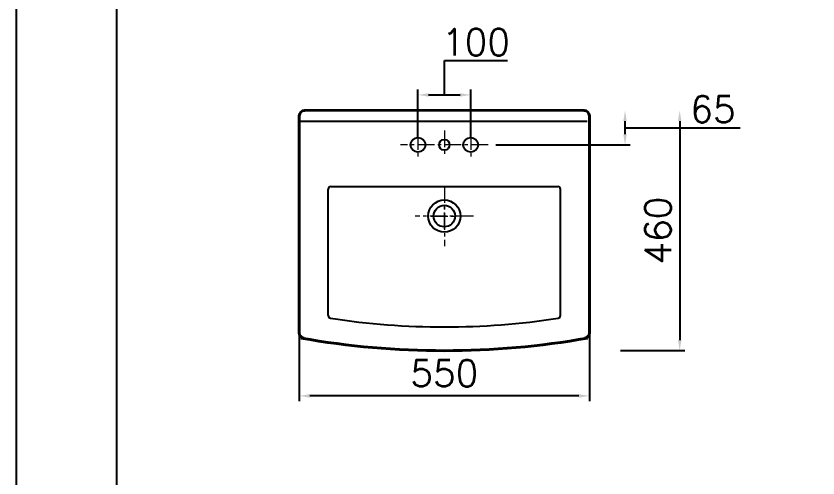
# Model space of a CAD drawing. Extents: x 60939 to 67572, y 58046 to 61508.
# Drawn here: x 65147 to 66667, y 59806 to 60681 of the extents above; entities that cross this region are included whole.
import ezdxf

# ---------------------------------------------------------------- set-up
doc = ezdxf.new("R2010")
doc.units = 0
doc.header["$MEASUREMENT"] = 0
doc.linetypes.add('CENTER', pattern=[50.8, 31.75, -6.35, 6.35, -6.35])
doc.layers.get('Defpoints').update_dxf_attribs({"linetype": 'CONTINUOUS'})
for name, color, linetype in [('B', 7, 'CONTINUOUS'), ('Dim', 4, 'CONTINUOUS'), ('YA', 7, 'CONTINUOUS')]:
    doc.layers.add(name, color=color, linetype=linetype)
for name, color, linetype, lineweight in [('CEN', 1, 'CENTER', 5), ('OUT-LINE', 132, 'CONTINUOUS', 40), ('Y', 202, 'CONTINUOUS', 35)]:
    doc.layers.add(name, color=color, linetype=linetype, lineweight=lineweight)
doc.styles.add('h', font='', dxfattribs={"height": 30})
doc.styles.get("Standard").update_dxf_attribs({"font": 'txt.shx', "bigfont": 'ghs.shx'})
doc.styles.get('h').set_extended_font_data('Haansoft Batang')
doc.dimstyles.new('SERIM', dxfattribs={"dimscale": 10, "dimtxt": 3, "dimasz": 2, "dimexe": 1, "dimexo": 1.5, "dimgap": 1, "dimtad": 1, "dimtoh": 1, "dimdec": 0, "dimdsep": 46, "dimtxsty": 'h', "dimcen": -0.3, "dimclrt": 2, "dimadec": 0, "dimazin": 0, "dimtfac": 1, "dimtdec": 0, "dimtmove": 1, "dimatfit": 3, "dimfxl": 0, "dimtolj": 1, "dimtzin": 0, "dimarcsym": 0})

# ---------------------------------------------------------------- blocks, each defined once
blk = doc.blocks.new('*D64')
at = {"layer": 'Defpoints', "color": 0}
for p in [(66431.7, 60502.3), (66293.2, 60047.3), (66405.2, 60047.3)]:
    blk.add_point(p, dxfattribs=at)
at = {"layer": 'Dim', "color": 0, "lineweight": -2}
for p, q in [((66405.2, 60482.3), (66405.2, 60067.3)), ((66293.2, 60047.3), (66415.2, 60047.3))]:
    blk.add_line(p, q, dxfattribs=at)
at = {"layer": 'Dim', "color": 0}
for points in [[(66401.8, 60482.3), (66408.5, 60482.3), (66405.2, 60502.3)], [(66401.8, 60067.3), (66408.5, 60067.3), (66405.2, 60047.3)]]:
    blk.add_solid(points, dxfattribs=at)
at = {"layer": 'Dim', "color": 0, "insert": (66363.9, 60274.8), "char_height": 50, "attachment_point": 5, "rotation": 90}
blk.add_mtext('\\A1;460', dxfattribs=at)
blk = doc.blocks.new('*D65')
at = {"layer": 'Defpoints', "color": 0}
for p in [(65683.9, 60121), (66233.9, 60134.2), (65683.9, 59961.4)]:
    blk.add_point(p, dxfattribs=at)
at = {"layer": 'Dim', "color": 0, "lineweight": -2}
for p, q in [((65683.9, 60121), (65683.9, 59951.4)), ((66233.9, 60134.2), (66233.9, 59951.4)), ((66213.9, 59961.4), (65703.9, 59961.4))]:
    blk.add_line(p, q, dxfattribs=at)
at = {"layer": 'Dim', "color": 0}
for points in [[(65703.9, 59964.8), (65703.9, 59958.1), (65683.9, 59961.4)], [(66213.9, 59964.8), (66213.9, 59958.1), (66233.9, 59961.4)]]:
    blk.add_solid(points, dxfattribs=at)
at = {"layer": 'Dim', "color": 0, "insert": (65958.9, 60004.4), "char_height": 50, "attachment_point": 5}
blk.add_mtext('\\A1;550', dxfattribs=at)
blk = doc.blocks.new('*D67')
at = {"layer": 'Defpoints', "color": 0}
for p in [(66008.9, 60531.9), (65908.9, 60437.3), (66008.9, 60437.3)]:
    blk.add_point(p, dxfattribs=at)
at = {"layer": 'Dim', "color": 0, "lineweight": -2}
for p, q in [((65958.9, 60531.9), (65958.9, 60596.9)), ((65958.9, 60596.9), (66078.9, 60596.9)), ((65908.9, 60452.3), (65908.9, 60541.9)), ((65928.9, 60531.9), (65988.9, 60531.9)), ((66008.9, 60452.3), (66008.9, 60541.9))]:
    blk.add_line(p, q, dxfattribs=at)
at = {"layer": 'Dim', "color": 0}
for points in [[(65928.9, 60535.2), (65928.9, 60528.6), (65908.9, 60531.9)], [(65988.9, 60535.2), (65988.9, 60528.6), (66008.9, 60531.9)]]:
    blk.add_solid(points, dxfattribs=at)
at = {"layer": 'Dim', "color": 0, "insert": (66018.9, 60631.9), "char_height": 50, "attachment_point": 5}
blk.add_mtext('\\A1;100', dxfattribs=at)
blk = doc.blocks.new('*D69')
at = {"layer": 'Defpoints', "color": 0}
for p in [(66223.9, 60502.3), (66301.5, 60502.3), (66041.7, 60437.3)]:
    blk.add_point(p, dxfattribs=at)
at = {"layer": 'Dim', "color": 0, "lineweight": -2}
for p, q in [((66301.5, 60457.3), (66301.5, 60482.3)), ((66301.5, 60469.8), (66416.5, 60469.8)), ((66416.5, 60469.8), (66519.8, 60469.8)), ((66056.7, 60437.3), (66311.5, 60437.3))]:
    blk.add_line(p, q, dxfattribs=at)
at = {"layer": 'Dim', "color": 0}
for points in [[(66298.2, 60482.3), (66304.8, 60482.3), (66301.5, 60502.3)], [(66298.2, 60457.3), (66304.8, 60457.3), (66301.5, 60437.3)]]:
    blk.add_solid(points, dxfattribs=at)
at = {"layer": 'Dim', "color": 0, "insert": (66468.2, 60504.8), "char_height": 50, "attachment_point": 5}
blk.add_mtext('\\A1;65', dxfattribs=at)

msp = doc.modelspace()

# ---------------------------------------------------------------- linework, layer by layer
at = {"layer": 'B', "color": 0}
for p, q in [((65685.1, 60482.3), (66229.7, 60482.3)), ((65738.9, 60113.5), (65738.9, 60353.3)), ((65743.9, 60358.3), (66173.9, 60358.3)), ((66178.9, 60113.5), (66178.9, 60353.3))]:
    msp.add_line(p, q, dxfattribs=at)
at = {"layer": 'B', "color": 0, "ltscale": 65}
for centre, radius in [((65908.9, 60437.3), 14), ((65958.9, 60437.3), 10), ((66008.9, 60437.3), 14), ((65958.9, 60302.3), 30.5), ((65958.9, 60302.3), 20.5)]:
    msp.add_circle(centre, radius, dxfattribs=at)
at = {"layer": 'B', "color": 0}
for centre, radius, start, end in [((65743.9, 60353.3), 5, 90, 180), ((66173.9, 60353.3), 5, 0, 90), ((65743.9, 60113.5), 5, 180, 262.6227), ((65958.9, 61524), 1431.8, 261.338, 278.662), ((66173.9, 60113.5), 5, 277.3773, 0)]:
    msp.add_arc(centre, radius, start, end, dxfattribs=at)
at = {"layer": 'CEN', "color": 0}
for p, q in [((65908.9, 60459.5), (65908.9, 60415.1)), ((65958.9, 60464.7), (65958.9, 60420.3)), ((66008.9, 60459.5), (66008.9, 60415.1)), ((66041.7, 60437.3), (65876, 60437.3)), ((65958.9, 60359), (65958.9, 60245.4)), ((65958.9, 60277.3), (65958.9, 60327.3)), ((66013.9, 60302.3), (65903.9, 60302.3)), ((65933.9, 60302.3), (65983.9, 60302.3))]:
    msp.add_line(p, q, dxfattribs=at)
at = {"layer": 'OUT-LINE', "color": 0}
for p, q in [((65683.9, 60080.9), (65683.9, 60492.3)), ((66233.9, 60080.9), (66233.9, 60492.3))]:
    msp.add_line(p, q, dxfattribs=at)
for centre, radius, start, end in [((65693.9, 60492.3), 10, 90, 180), ((66223.9, 60492.3), 10, 0, 90), ((65693.9, 60080.9), 10, 180, 261.1703), ((66223.9, 60080.9), 10, 278.8297, 0), ((65958.9, 61604.7), 1557.6, 259.9602, 280.0398)]:
    msp.add_arc(centre, radius, start, end, dxfattribs=at)
at = {"layer": 'Y', "color": 0}
msp.add_line((66223.9, 60502.3), (65693.9, 60502.3), dxfattribs=at)
at = {"layer": 'YA', "color": 7}
for p, q in [((65338.2, 60286.7), (65338.2, 61356.9)), ((65338.2, 58176.9), (65338.2, 60286.7))]:
    msp.add_line(p, q, dxfattribs=at)
at = {"layer": 'YA', "color": 0}
msp.add_lwpolyline([(65146.8, 58046.4), (67572.3, 58046.4), (67572.3, 61476.8), (65146.8, 61476.8)], close=True, dxfattribs=at)

# ---------------------------------------------------------------- dimensions: what is measured, and where the dimension line sits
at = {"layer": 'Dim', "color": 0}
dim = msp.add_linear_dim(base=(66008.9, 60531.9), p1=(65908.9, 60437.3), p2=(66008.9, 60437.3), dimstyle='SERIM', override={"dimtxt": 5, "dimtxsty": 'Standard', "dimclrd": 0, "dimclrt": 0}, dxfattribs=at)
dim.commit()
dim.dimension.update_dxf_attribs({"geometry": '*D67', "text_midpoint": (65968.9, 60631.9)})
dim = msp.add_linear_dim(base=(66301.5, 60502.3), p1=(66041.7, 60437.3), p2=(66223.9, 60502.3), angle=90, dimstyle='SERIM', override={"dimtxt": 5, "dimtxsty": 'Standard', "dimse2": 1, "dimclrt": 0}, dxfattribs=at)
dim.commit()
dim.dimension.update_dxf_attribs({"geometry": '*D69', "text_midpoint": (66426.5, 60504.8)})
dim = msp.add_linear_dim(base=(66405.2, 60047.3), p1=(66431.7, 60502.3), p2=(66293.2, 60047.3), angle=90, text='460', dimstyle='SERIM', override={"dimtxt": 5, "dimexe": 1, "dimexo": 0, "dimgap": 1.625, "dimtxsty": 'Standard', "dimse1": 1, "dimclrd": 0, "dimclrt": 0}, dxfattribs=at)
dim.commit()
dim.dimension.update_dxf_attribs({"geometry": '*D64', "text_midpoint": (66405.2, 60274.8), "dimtype": 160})
dim = msp.add_linear_dim(base=(65683.9, 59961.4), p1=(66233.9, 60134.2), p2=(65683.9, 60121), dimstyle='SERIM', override={"dimtxt": 5, "dimexe": 1, "dimexo": 0, "dimgap": 1.625, "dimtxsty": 'Standard', "dimclrd": 0, "dimclrt": 0}, dxfattribs=at)
dim.commit()
dim.dimension.update_dxf_attribs({"geometry": '*D65', "text_midpoint": (65958.9, 59963.1), "dimtype": 160})

doc.saveas('drawing.dxf')
